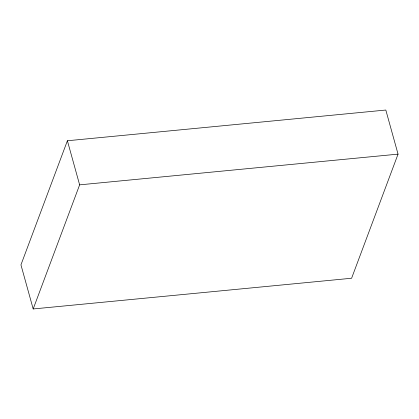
<?xml version="1.0" encoding="UTF-8"?>
<svg xmlns="http://www.w3.org/2000/svg" width="419" height="419" viewBox="0 0 419 419"><rect width="100%" height="100%" fill="white"/><g stroke="black" fill="none" stroke-linecap="round" stroke-linejoin="round"><path stroke-width="0.63" d="M67.396 140.753L20.95 264.866L33.185 308.96L351.604 278.247L398.05 154.134L385.815 110.04L67.396 140.753L79.631 184.852L33.185 308.96M79.631 184.852L398.05 154.134"/></g></svg>
